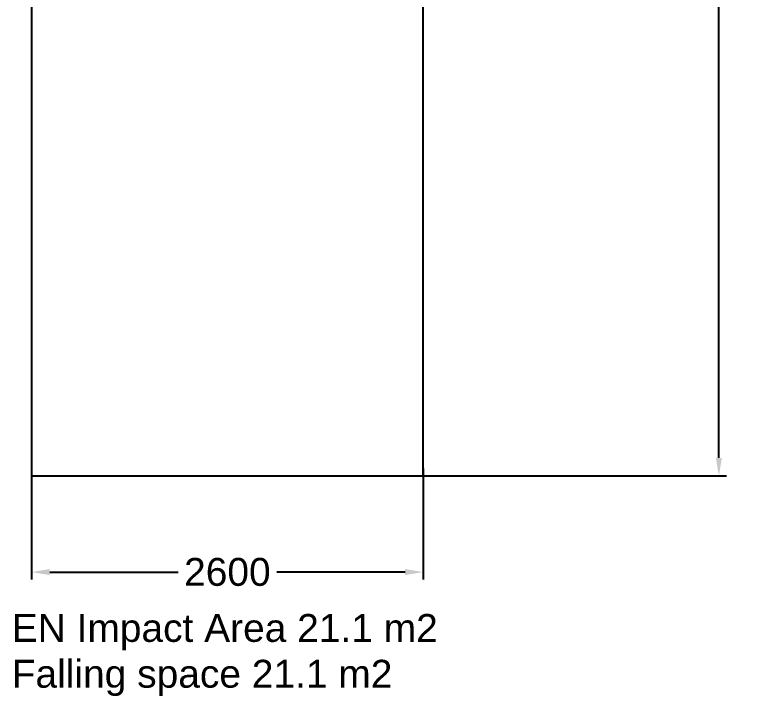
# Model space of a CAD drawing. Extents: x -3779 to 3544, y -5512 to 5435.
# Drawn here: x -1411 to 3544, y -5512 to -988 of the extents above; entities that cross this region are included whole.
import ezdxf

# ---------------------------------------------------------------- set-up
doc = ezdxf.new("R2010")
doc.units = 0
doc.header["$LTSCALE"] = 5
doc.header["$PDMODE"] = 33
doc.header["$PDSIZE"] = 20
doc.layers.get('Defpoints').update_dxf_attribs({"linetype": 'CONTINUOUS'})
for name, color, linetype in [('Lg_area', 4, 'CONTINUOUS'), ('Lg_dim', 7, 'CONTINUOUS'), ('Lg_txt', 4, 'CONTINUOUS')]:
    doc.layers.add(name, color=color, linetype=linetype)
doc.styles.add('LG1', font='arial.ttf', dxfattribs={"height": 185})
doc.dimstyles.new('LG_DIM', dxfattribs={"dimtxt": 2.5, "dimasz": 2, "dimexe": 1.3, "dimexo": 1.5, "dimgap": 1, "dimtad": 1, "dimdec": 1, "dimrnd": 10, "dimdsep": 46, "dimtxsty": 'LG1', "dimcen": 0, "dimdle": 1.5, "dimclrd": 2, "dimclre": 2, "dimclrt": 6, "dimadec": 0, "dimazin": 0, "dimtfac": 0.7, "dimtmove": 0, "dimatfit": 3, "dimfxl": 1, "dimtvp": 1, "dimtolj": 1, "dimtzin": 0, "dimarcsym": 0})

# ---------------------------------------------------------------- blocks, each defined once
blk = doc.blocks.new('*D4')
at = {"layer": 'Defpoints', "color": 0, "transparency": 16777216}
for p in [(1300, 4050), (1300, -4050), (3264.2, -4050)]:
    blk.add_point(p, dxfattribs=at)
at = {"layer": 'Lg_dim', "color": 0, "lineweight": -2, "transparency": 16777216}
for p, q in [((1301, 4050), (3314.2, 4050)), ((3264.2, 3930), (3264.2, 136.2)), ((3264.2, -3930), (3264.2, -152.7)), ((1301, -4050), (3314.2, -4050))]:
    blk.add_line(p, q, dxfattribs=at)
at = {"layer": 'Lg_dim', "color": 0, "transparency": 16777216}
for points in [[(3244.2, 3930), (3284.2, 3930), (3264.2, 4050)], [(3244.2, -3930), (3284.2, -3930), (3264.2, -4050)]]:
    blk.add_solid(points, dxfattribs=at)
at = {"layer": 'Lg_dim', "color": 4, "transparency": 16777216, "insert": (3264.2, -8.2), "char_height": 185, "attachment_point": 5, "style": 'LG1'}
blk.add_mtext('\\A1;8100', dxfattribs=at)
blk = doc.blocks.new('*D5')
at = {"layer": 'Defpoints', "color": 0, "transparency": 16777216}
for p in [(-1300, -4000), (1300, -4000), (1300, -4688.3)]:
    blk.add_point(p, dxfattribs=at)
at = {"layer": 'Lg_dim', "color": 0, "lineweight": -2, "transparency": 16777216}
for p, q in [((-1300, -4001), (-1300, -4738.3)), ((1300, -4001), (1300, -4738.3)), ((-1180, -4688.3), (-327.5, -4688.3)), ((1180, -4688.3), (327.5, -4688.3))]:
    blk.add_line(p, q, dxfattribs=at)
at = {"layer": 'Lg_dim', "color": 0, "transparency": 16777216}
for points in [[(-1180, -4668.3), (-1180, -4708.3), (-1300, -4688.3)], [(1180, -4668.3), (1180, -4708.3), (1300, -4688.3)]]:
    blk.add_solid(points, dxfattribs=at)
at = {"layer": 'Lg_dim', "color": 4, "transparency": 16777216, "insert": (0, -4688.3), "char_height": 185, "attachment_point": 5, "style": 'LG1'}
blk.add_mtext('\\A1;2600', dxfattribs=at)

msp = doc.modelspace()

# ---------------------------------------------------------------- linework, layer by layer
at = {"layer": 'Lg_area'}
msp.add_lwpolyline([(-1300, -4050), (1300, -4050), (1300, 4050), (-1300, 4050)], close=True, dxfattribs=at)

# ---------------------------------------------------------------- texts
at = {"layer": 'Lg_txt', "style": 'LG1'}
for s, p in [('EN Impact Area 21.1 m2 ', (-1432.2, -5151.8)), ('Falling space 21.1 m2 ', (-1432.2, -5455.9))]:
    msp.add_text(s, height=185, dxfattribs=at).set_placement(p)

# ---------------------------------------------------------------- dimensions: what is measured, and where the dimension line sits
at = {"layer": 'Lg_dim'}
dim = msp.add_linear_dim(base=(3264.2, -4050), p1=(1300, 4050), p2=(1300, -4050), angle=90, dimstyle='LG_DIM', override={"dimtxt": 185, "dimasz": 120, "dimexe": 50, "dimexo": 1, "dimgap": 50, "dimtad": 0, "dimtih": 1, "dimtoh": 1, "dimdec": 0, "dimcen": 2.5, "dimdle": 0, "dimclrd": 0, "dimclre": 0, "dimclrt": 4, "dimadec": 1, "dimtfac": 1, "dimtdec": 0, "dimtvp": 0}, dxfattribs=at)
dim.commit()
dim.dimension.update_dxf_attribs({"geometry": '*D4', "text_midpoint": (3264.2, -8.2), "dimtype": 160})
dim = msp.add_linear_dim(base=(1300, -4688.3), p1=(-1300, -4000), p2=(1300, -4000), dimstyle='LG_DIM', override={"dimtxt": 185, "dimasz": 120, "dimexe": 50, "dimexo": 1, "dimgap": 50, "dimtad": 0, "dimtih": 1, "dimtoh": 1, "dimdec": 0, "dimcen": 2.5, "dimdle": 0, "dimclrd": 0, "dimclre": 0, "dimclrt": 4, "dimadec": 1, "dimtfac": 1, "dimtdec": 0, "dimtvp": 0}, dxfattribs=at)
dim.commit()
dim.dimension.update_dxf_attribs({"geometry": '*D5', "text_midpoint": (0, -4688.3)})

doc.saveas('drawing.dxf')
